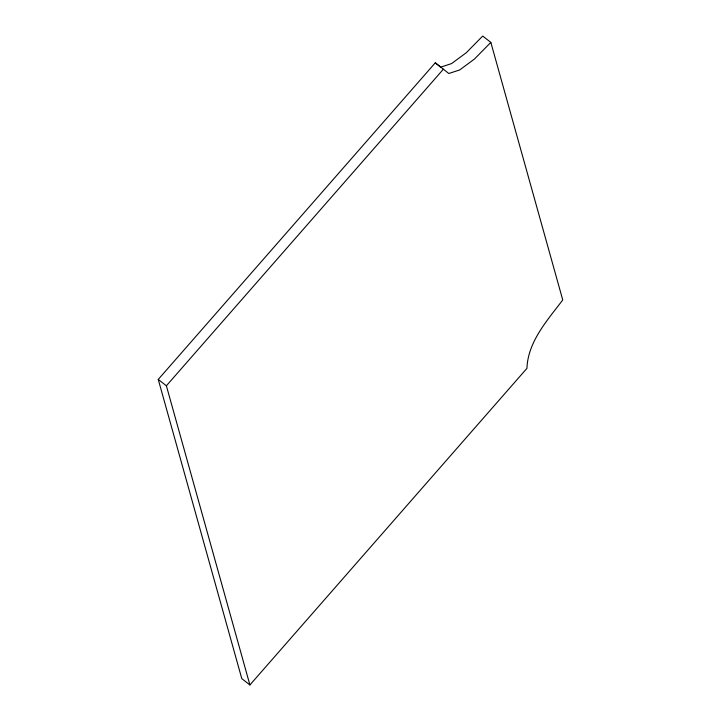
<?xml version="1.0" encoding="UTF-8"?>
<svg xmlns="http://www.w3.org/2000/svg" width="721" height="721" viewBox="0 0 721 721"><rect width="100%" height="100%" fill="white"/><g stroke="black" fill="none" stroke-linecap="round" stroke-linejoin="round"><path stroke-width="1.08" d="M490.839 42.395L562.75 299.963C547.419 320.223 527.907 341.655 526.943 368.332L249.908 684.95L241.778 678.605L158.25 379.426L435.286 62.808L448.804 73.497L459.71 69.937L474.472 59.014L490.839 42.395L482.709 36.05L466.343 52.669L451.58 63.592L440.675 67.152L435.286 62.808M249.908 684.95L166.38 385.78L443.415 69.162M158.25 379.426L166.38 385.78"/></g></svg>
